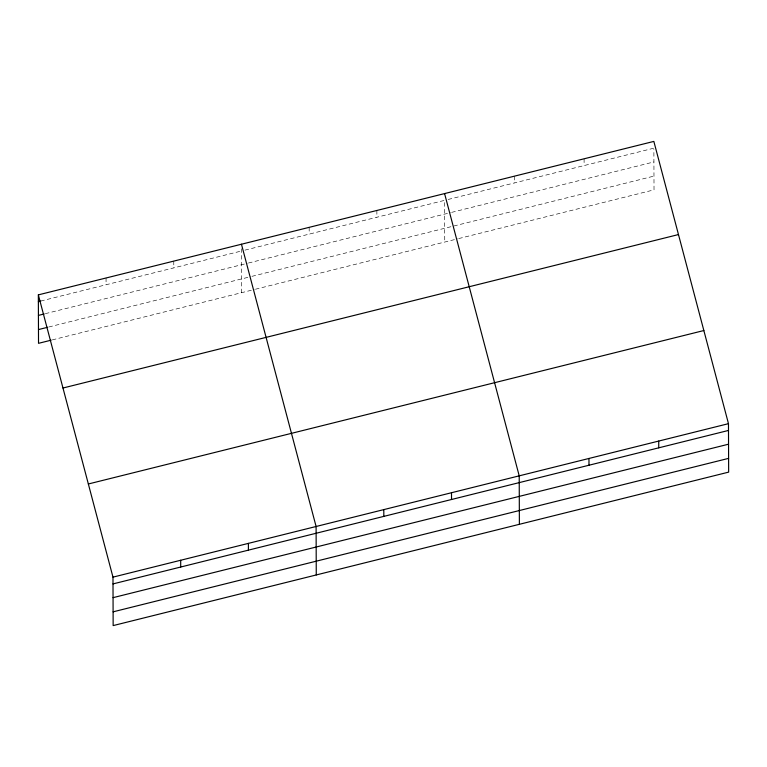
<?xml version="1.0" encoding="UTF-8"?>
<svg xmlns="http://www.w3.org/2000/svg" width="767" height="767" viewBox="0 0 767 767"><rect width="100%" height="100%" fill="white"/><g stroke="black" fill="none" stroke-linecap="round" stroke-linejoin="round"><path stroke-width="0.58" stroke-dasharray="3.83 2.88" d="M40.67 301.067L241.49 250.991M244.932 250.138L444.601 200.35L444.745 242.036M448.091 199.478L653.877 148.175M45.311 313.674L247.271 263.321M248.422 263.033L450.469 212.66M451.629 212.373L653.925 161.933M48.8 326.991L250.771 276.638M251.912 276.35L653.973 176.103M52.29 339.896L254.26 289.533M255.401 289.245L457.535 238.853M458.704 238.566L654.021 189.861L653.877 149.316M584.09 158.798L584.118 165.567M514.341 176.189L514.36 182.958M376.875 210.465L376.894 217.234M309.168 227.348L309.197 234.117M241.48 248.738L241.634 292.687M173.764 261.116L173.783 267.875M106.057 277.99L106.076 284.758"/><path stroke-width="1.15" d="M38.35 294.873L653.848 141.406L728.477 423.672L728.65 472.127L113.152 625.594L112.979 577.139L38.35 294.873L38.523 343.328L51.14 340.184M38.369 301.642L40.67 301.067M38.417 315.4L44.16 313.962M38.475 329.57L47.65 327.279M62.98 388.016L678.479 234.558M88.349 483.987L703.857 330.529M112.979 577.139L728.477 423.672M113.008 583.908L728.506 430.44M113.056 597.656L728.554 444.198M113.104 611.836L728.602 458.369M444.582 193.591L519.211 475.847L519.384 524.302M241.461 244.232L316.1 526.498L316.263 574.953M658.728 441.063L658.748 447.832M588.97 458.455L588.989 465.224M451.504 492.73L451.533 499.499M383.797 509.614L383.826 516.383M248.393 543.372L248.412 550.14M180.686 560.255L180.715 567.024"/></g></svg>
